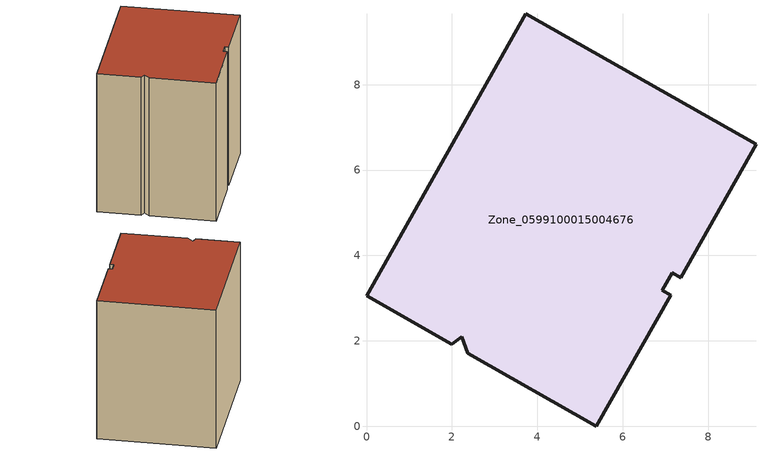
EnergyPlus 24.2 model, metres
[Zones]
Zone_0599100015004676
 floor ground (C_G): 9.12,6.6 7.36,3.48 7.16,3.59 6.93,3.18 7.12,3.07 5.38,0 2.38,1.7 2.23,2.1 2,1.92 0,3.05 3.73,9.66 z0.75
 wall outside (C_F): 5.38,0 7.12,3.07 6.93,3.18 7.16,3.59 7.36,3.48 9.12,6.6 3.73,9.66 0,3.05 2,1.92 2.23,2.1 2.38,1.7 5.38,0 z0.75:8.71
 roof outside (C_R): 7.36,3.48 9.12,6.6 3.73,9.66 0,3.05 2,1.92 2.23,2.1 2.38,1.7 5.38,0 7.12,3.07 6.93,3.18 7.16,3.59 z8.71
[BUILDING]
Pand.0599100015004676: North Axis=0; Terrain=City; Loads Convergence Tolerance Value=0.04; Temperature Convergence Tolerance Value=0.4; Solar Distribution=FullExterior; Maximum Number of Warmup Days=25; Minimum Number of Warmup Days=1
[Site:Location]
Rotterdam.The.Hague.AP_ZH_NLD Design_Conditions: Latitude=51.96; Longitude=4.45; Time Zone=1; Elevation=-4.5
[SITE:GROUNDTEMPERATURE:BUILDINGSURFACE]
18, 18, 18, 18, 18, 18, 18, 18, 18, 18, 18, 18
[MATERIAL] Thermal Absorptance=0.9; Solar Absorptance=0.7; Visible Absorptance=0.7
Name | Roughness | Thickness | Conductivity | Density | Specific Heat
G.TC.1965-1974 | MediumSmooth | 0.15 | 0.882353 | 540 | 1210
F.TC.1965-1974 | Rough | 0.3 | 0.697674 | 1920 | 840
R.TC.1965-1974 | MediumRough | 0.2 | 0.232558 | 1500 | 1000
[CONSTRUCTION]
C_G: G.TC.1965-1974
C_F: F.TC.1965-1974
C_R: R.TC.1965-1974
[ZONE]
Zone_0599100015004676: Type=1; Multiplier=1; Ceiling Height=Autocalculate; Volume=Autocalculate; Floor Area=autocalculate; Part of Total Floor Area=Yes
[ZONEINFILTRATION:DESIGNFLOWRATE]
Infil_Zone_0599100015004676: Zone or ZoneList or Space or SpaceList=Zone_0599100015004676; Schedule=AlwaysOn; Design Flow Rate Calculation Method=Flow/Area; Flow Rate per Floor Area=0.003; Constant Term Coefficient=1; Temperature Term Coefficient=0; Velocity Term Coefficient=0; Velocity Squared Term Coefficient=0
[HVACTEMPLATE:ZONE:IDEALLOADSAIRSYSTEM]
Zone_0599100015004676: Maximum Heating Supply Air Temperature=50; Minimum Cooling Supply Air Temperature=13; Maximum Heating Supply Air Humidity Ratio=0.0156; Minimum Cooling Supply Air Humidity Ratio=0.0077; Heating Limit=NoLimit; Cooling Limit=NoLimit; Dehumidification Control Type=ConstantSensibleHeatRatio; Cooling Sensible Heat Ratio=0.7; Dehumidification Setpoint=60; Humidification Control Type=None; Humidification Setpoint=30; Outdoor Air Method=None; Outdoor Air Flow Rate per Person=0.00944; Outdoor Air Flow Rate per Zone Floor Area=0; Outdoor Air Flow Rate per Zone=0; Demand Controlled Ventilation Type=None; Outdoor Air Economizer Type=NoEconomizer; Heat Recovery Type=None; Sensible Heat Recovery Effectiveness=0.7; Latent Heat Recovery Effectiveness=0.65
[ZONECONTROL:THERMOSTAT]
ThermostatControl_Zone_0599100015004676: Zone or ZoneList=Zone_0599100015004676; Control Type Schedule=DualSetpointControlType; Control 1=Thermostat_Zone_0599100015004676; Temperature Difference Between Cutout And Setpoint=0
[THERMOSTATSETPOINT:DUALSETPOINT]
Thermostat_Zone_0599100015004676: Heating Setpoint Temperature Schedule=HeatingSetpoint_Zone_0599100015004676; Cooling Setpoint Temperature Schedule=CoolingSetpoint_Zone_0599100015004676
[SCHEDULE:COMPACT]
HeatingSetpoint_Zone_0599100015004676: Through: 12/31, For: AllDays, Until: 24:00, 21
CoolingSetpoint_Zone_0599100015004676: Through: 12/31, For: AllDays, Until: 24:00, 24
DualSetpointControlType: Through: 12/31, For: AllDays, Until: 24:00, 4
AlwaysOn: Through: 12/31, For: AllDays, Until: 24:00, 1
